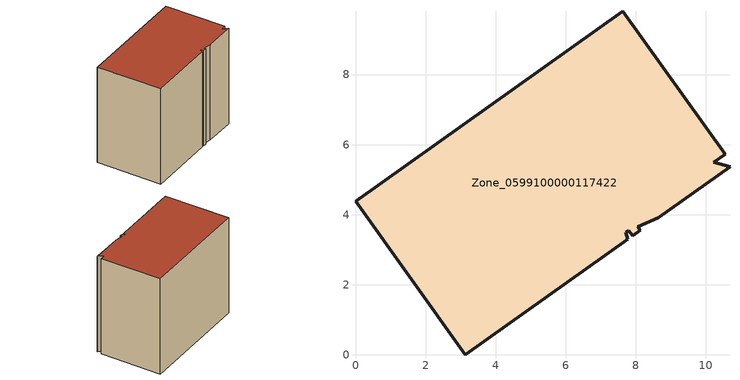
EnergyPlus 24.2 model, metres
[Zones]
Zone_0599100000117422
 floor ground (C_G): 8.64,3.91 8.06,3.65 8.14,3.55 7.91,3.39 7.8,3.54 7.72,3.5 7.78,3.3 3.13,0 0,4.38 7.63,9.81 10.55,5.73 10.23,5.5 10.69,5.36 z0
 wall outside (C_F): 0,4.38 3.13,0 7.78,3.3 7.72,3.5 7.8,3.54 7.91,3.39 8.14,3.55 8.06,3.65 8.64,3.91 10.69,5.36 10.23,5.5 10.55,5.73 7.63,9.81 0,4.38 z0:8.27
 roof outside (C_R): 3.13,0 7.78,3.3 7.72,3.5 7.8,3.54 7.91,3.39 8.14,3.55 8.06,3.65 8.64,3.91 10.69,5.36 10.23,5.5 10.55,5.73 7.63,9.81 0,4.38 z8.27
[BUILDING]
Pand.0599100000117422: North Axis=0; Terrain=City; Loads Convergence Tolerance Value=0.04; Temperature Convergence Tolerance Value=0.4; Solar Distribution=FullExterior; Maximum Number of Warmup Days=25; Minimum Number of Warmup Days=1
[Site:Location]
Rotterdam.The.Hague.AP_ZH_NLD Design_Conditions: Latitude=51.96; Longitude=4.45; Time Zone=1; Elevation=-4.5
[SITE:GROUNDTEMPERATURE:BUILDINGSURFACE]
18, 18, 18, 18, 18, 18, 18, 18, 18, 18, 18, 18
[MATERIAL] Thermal Absorptance=0.9; Solar Absorptance=0.7; Visible Absorptance=0.7
Name | Roughness | Thickness | Conductivity | Density | Specific Heat
G.TC.1975-1991 | MediumSmooth | 0.15 | 0.288461 | 540 | 1210
F.TC.1975-1991 | Rough | 0.3 | 0.230769 | 1920 | 840
R.TC.1975-1991 | MediumRough | 0.2 | 0.153846 | 1500 | 1000
[CONSTRUCTION]
C_G: G.TC.1975-1991
C_F: F.TC.1975-1991
C_R: R.TC.1975-1991
[ZONE]
Zone_0599100000117422: Type=1; Multiplier=1; Ceiling Height=Autocalculate; Volume=Autocalculate; Floor Area=autocalculate; Part of Total Floor Area=Yes
[ZONEINFILTRATION:DESIGNFLOWRATE]
Infil_Zone_0599100000117422: Zone or ZoneList or Space or SpaceList=Zone_0599100000117422; Schedule=AlwaysOn; Design Flow Rate Calculation Method=Flow/Area; Flow Rate per Floor Area=0.003; Constant Term Coefficient=1; Temperature Term Coefficient=0; Velocity Term Coefficient=0; Velocity Squared Term Coefficient=0
[HVACTEMPLATE:ZONE:IDEALLOADSAIRSYSTEM]
Zone_0599100000117422: Maximum Heating Supply Air Temperature=50; Minimum Cooling Supply Air Temperature=13; Maximum Heating Supply Air Humidity Ratio=0.0156; Minimum Cooling Supply Air Humidity Ratio=0.0077; Heating Limit=NoLimit; Cooling Limit=NoLimit; Dehumidification Control Type=ConstantSensibleHeatRatio; Cooling Sensible Heat Ratio=0.7; Dehumidification Setpoint=60; Humidification Control Type=None; Humidification Setpoint=30; Outdoor Air Method=None; Outdoor Air Flow Rate per Person=0.00944; Outdoor Air Flow Rate per Zone Floor Area=0; Outdoor Air Flow Rate per Zone=0; Demand Controlled Ventilation Type=None; Outdoor Air Economizer Type=NoEconomizer; Heat Recovery Type=None; Sensible Heat Recovery Effectiveness=0.7; Latent Heat Recovery Effectiveness=0.65
[ZONECONTROL:THERMOSTAT]
ThermostatControl_Zone_0599100000117422: Zone or ZoneList=Zone_0599100000117422; Control Type Schedule=DualSetpointControlType; Control 1=Thermostat_Zone_0599100000117422; Temperature Difference Between Cutout And Setpoint=0
[THERMOSTATSETPOINT:DUALSETPOINT]
Thermostat_Zone_0599100000117422: Heating Setpoint Temperature Schedule=HeatingSetpoint_Zone_0599100000117422; Cooling Setpoint Temperature Schedule=CoolingSetpoint_Zone_0599100000117422
[SCHEDULE:COMPACT]
HeatingSetpoint_Zone_0599100000117422: Through: 12/31, For: AllDays, Until: 24:00, 21
CoolingSetpoint_Zone_0599100000117422: Through: 12/31, For: AllDays, Until: 24:00, 24
DualSetpointControlType: Through: 12/31, For: AllDays, Until: 24:00, 4
AlwaysOn: Through: 12/31, For: AllDays, Until: 24:00, 1
